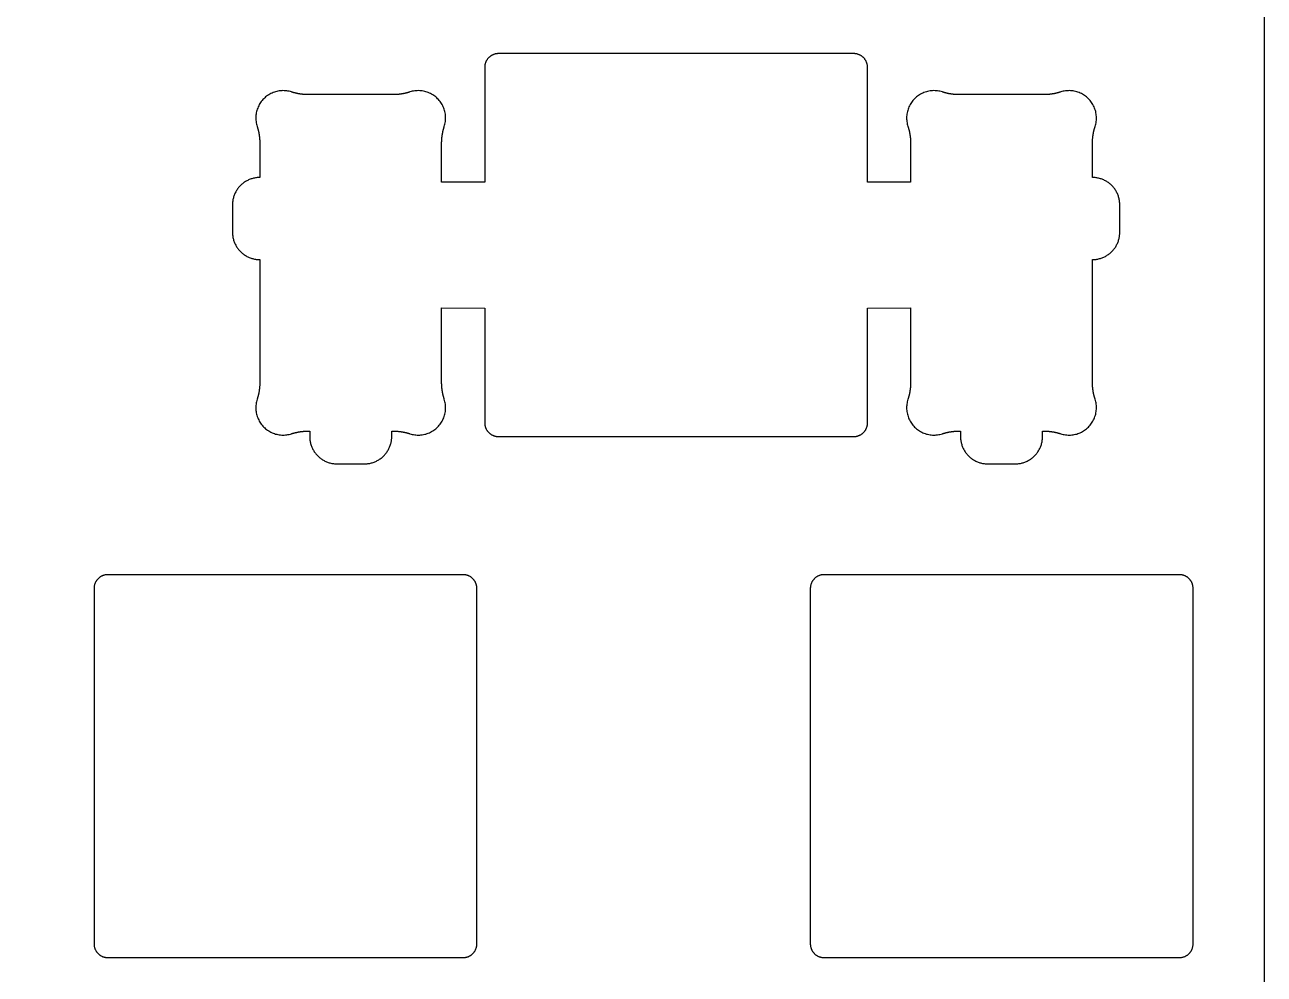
# Model space of a CAD drawing. Header units: millimetres. Extents: x 0 to 286, y 1 to 106.
# Drawn here: x 240.57 to 285.9, y 27.11 to 61.82 of the extents above; entities that cross this region are included whole.
import ezdxf

# ---------------------------------------------------------------- set-up
doc = ezdxf.new("R2010")
doc.units = ezdxf.units.MM

msp = doc.modelspace()

# ---------------------------------------------------------------- linework, layer by layer
msp.add_lwpolyline([(285.9, 99.9158), (285.8999, 7.5692, -0.414213), (283.8999, 5.5692), (251.7455, 5.5692, 1.000003), (251.7455, 4.0692), (267.4955, 4.0692, -0.414214), (268.4955, 3.0692), (268.4955, 2.0176, -0.414214), (267.4955, 1.0176), (228.4955, 1.0176, -0.414214), (227.4955, 2.0176), (227.4955, 3.0692, -0.414214), (228.4955, 4.0692), (244.2455, 4.0692, 1.000004), (244.2455, 5.5692), (146.7574, 5.5692, 1.000003)], format="xyb")
for points in [[(255.8186, 56.0689), (255.8186, 57.4895), (255.8186, 57.5026), (255.8188, 57.5156), (255.819, 57.5287), (255.8193, 57.5418), (255.8197, 57.5548), (255.8201, 57.5679), (255.8207, 57.581), (255.8213, 57.594), (255.8221, 57.6071), (255.8229, 57.6201), (255.8238, 57.6332), (255.8247, 57.6462), (255.8258, 57.6592), (255.827, 57.6722), (255.8282, 57.6853), (255.8295, 57.6983), (255.8309, 57.7113), (255.8324, 57.7242), (255.834, 57.7372), (255.8357, 57.7502), (255.8374, 57.7631), (255.8392, 57.7761), (255.8411, 57.789), (255.8431, 57.8019), (255.8452, 57.8148), (255.8474, 57.8277), (255.8496, 57.8406), (255.852, 57.8535), (255.8544, 57.8663), (255.8569, 57.8791), (255.8595, 57.892), (255.8622, 57.9048), (255.8649, 57.9175), (255.8678, 57.9303), (255.8707, 57.943), (255.8737, 57.9558), (255.8768, 57.9685), (255.88, 57.9811), (255.8832, 57.9938), (255.8865, 58.0064), (255.89, 58.019), (255.8935, 58.0316), (255.8971, 58.0442), (255.9007, 58.0568), (255.9045, 58.0693), (255.9083, 58.0818), (255.9122, 58.0943), (255.9162, 58.1067), (255.9293, 58.1506), (255.9404, 58.195), (255.9495, 58.2399), (255.9565, 58.2851), (255.9614, 58.3307), (255.9643, 58.3764), (255.965, 58.4222), (255.9636, 58.4679), (255.9602, 58.5136), (255.9546, 58.5591), (255.947, 58.6042), (255.9373, 58.649), (255.9256, 58.6932), (255.9119, 58.7369), (255.8962, 58.7799), (255.8785, 58.8222), (255.8589, 58.8636), (255.8375, 58.904), (255.8142, 58.9435), (255.7891, 58.9818), (255.7623, 59.0189), (255.7338, 59.0548), (255.7038, 59.0893), (255.6721, 59.1224), (255.639, 59.1541), (255.6045, 59.1841), (255.5686, 59.2126), (255.5315, 59.2394), (255.4932, 59.2645), (255.4537, 59.2878), (255.4133, 59.3092), (255.3719, 59.3288), (255.3296, 59.3465), (255.2866, 59.3622), (255.2429, 59.3759), (255.1987, 59.3876), (255.1539, 59.3973), (255.1088, 59.4049), (255.0633, 59.4105), (255.0176, 59.4139), (254.9719, 59.4153), (254.9261, 59.4146), (254.8804, 59.4117), (254.8348, 59.4068), (254.7896, 59.3998), (254.7447, 59.3907), (254.7003, 59.3796), (254.6564, 59.3665), (254.644, 59.3625), (254.6315, 59.3586), (254.619, 59.3548), (254.6065, 59.351), (254.5939, 59.3474), (254.5813, 59.3438), (254.5687, 59.3403), (254.5561, 59.3368), (254.5435, 59.3335), (254.5308, 59.3303), (254.5182, 59.3271), (254.5055, 59.324), (254.4927, 59.321), (254.48, 59.3181), (254.4672, 59.3152), (254.4545, 59.3125), (254.4417, 59.3098), (254.4288, 59.3072), (254.416, 59.3047), (254.4032, 59.3023), (254.3903, 59.2999), (254.3774, 59.2977), (254.3645, 59.2955), (254.3516, 59.2934), (254.3387, 59.2914), (254.3258, 59.2895), (254.3128, 59.2877), (254.2999, 59.286), (254.2869, 59.2843), (254.2739, 59.2827), (254.261, 59.2812), (254.248, 59.2798), (254.235, 59.2785), (254.2219, 59.2773), (254.2089, 59.2761), (254.1959, 59.275), (254.1829, 59.2741), (254.1698, 59.2732), (254.1568, 59.2724), (254.1437, 59.2716), (254.1307, 59.271), (254.1176, 59.2704), (254.1045, 59.27), (254.0915, 59.2696), (254.0784, 59.2693), (254.0653, 59.2691), (254.0523, 59.2689), (254.0392, 59.2689), (250.948, 59.2689), (250.9349, 59.2689), (250.9219, 59.2691), (250.9088, 59.2693), (250.8957, 59.2696), (250.8827, 59.27), (250.8696, 59.2704), (250.8565, 59.271), (250.8435, 59.2716), (250.8304, 59.2724), (250.8174, 59.2732), (250.8043, 59.2741), (250.7913, 59.275), (250.7783, 59.2761), (250.7653, 59.2773), (250.7522, 59.2785), (250.7392, 59.2798), (250.7262, 59.2812), (250.7133, 59.2827), (250.7003, 59.2843), (250.6873, 59.286), (250.6744, 59.2877), (250.6614, 59.2895), (250.6485, 59.2914), (250.6356, 59.2934), (250.6227, 59.2955), (250.6098, 59.2977), (250.5969, 59.2999), (250.584, 59.3023), (250.5712, 59.3047), (250.5584, 59.3072), (250.5455, 59.3098), (250.5327, 59.3125), (250.52, 59.3152), (250.5072, 59.3181), (250.4945, 59.321), (250.4817, 59.324), (250.469, 59.3271), (250.4564, 59.3303), (250.4437, 59.3335), (250.4311, 59.3368), (250.4185, 59.3403), (250.4059, 59.3438), (250.3933, 59.3474), (250.3807, 59.351), (250.3682, 59.3548), (250.3557, 59.3586), (250.3432, 59.3625), (250.3308, 59.3665), (250.2869, 59.3796), (250.2425, 59.3907), (250.1976, 59.3998), (250.1524, 59.4068), (250.1068, 59.4117), (250.0611, 59.4146), (250.0153, 59.4153), (249.9696, 59.4139), (249.9239, 59.4105), (249.8784, 59.4049), (249.8333, 59.3973), (249.7885, 59.3876), (249.7443, 59.3759), (249.7006, 59.3622), (249.6576, 59.3465), (249.6153, 59.3288), (249.5739, 59.3092), (249.5335, 59.2878), (249.494, 59.2645), (249.4557, 59.2394), (249.4186, 59.2126), (249.3827, 59.1841), (249.3482, 59.1541), (249.3151, 59.1224), (249.2834, 59.0893), (249.2534, 59.0548), (249.2249, 59.0189), (249.1981, 58.9818), (249.173, 58.9435), (249.1497, 58.904), (249.1283, 58.8636), (249.1087, 58.8222), (249.091, 58.7799), (249.0753, 58.7369), (249.0616, 58.6932), (249.0499, 58.649), (249.0402, 58.6042), (249.0326, 58.5591), (249.027, 58.5136), (249.0236, 58.4679), (249.0222, 58.4222), (249.0229, 58.3764), (249.0258, 58.3307), (249.0307, 58.2851), (249.0377, 58.2399), (249.0468, 58.195), (249.0579, 58.1506), (249.071, 58.1067), (249.075, 58.0943), (249.0789, 58.0818), (249.0827, 58.0693), (249.0865, 58.0568), (249.0901, 58.0442), (249.0937, 58.0316), (249.0972, 58.019), (249.1007, 58.0064), (249.104, 57.9938), (249.1072, 57.9811), (249.1104, 57.9685), (249.1135, 57.9558), (249.1165, 57.943), (249.1194, 57.9303), (249.1223, 57.9175), (249.125, 57.9048), (249.1277, 57.892), (249.1303, 57.8791), (249.1328, 57.8663), (249.1352, 57.8535), (249.1376, 57.8406), (249.1398, 57.8277), (249.142, 57.8148), (249.1441, 57.8019), (249.1461, 57.789), (249.148, 57.7761), (249.1498, 57.7631), (249.1515, 57.7502), (249.1532, 57.7372), (249.1548, 57.7242), (249.1563, 57.7113), (249.1577, 57.6983), (249.159, 57.6853), (249.1602, 57.6722), (249.1614, 57.6592), (249.1625, 57.6462), (249.1634, 57.6332), (249.1643, 57.6201), (249.1651, 57.6071), (249.1659, 57.594), (249.1665, 57.581), (249.1671, 57.5679), (249.1675, 57.5548), (249.1679, 57.5418), (249.1682, 57.5287), (249.1684, 57.5156), (249.1686, 57.5026), (249.1686, 57.4895), (249.1686, 56.2389), (249.1359, 56.2384), (249.1032, 56.2368), (249.0706, 56.2341), (249.0381, 56.2303), (249.0057, 56.2255), (248.9735, 56.2197), (248.9415, 56.2128), (248.9098, 56.2048), (248.8783, 56.1958), (248.8472, 56.1858), (248.8163, 56.1748), (248.7859, 56.1628), (248.7559, 56.1498), (248.7263, 56.1358), (248.6972, 56.1208), (248.6686, 56.1049), (248.6405, 56.0881), (248.613, 56.0704), (248.5861, 56.0517), (248.5598, 56.0323), (248.5342, 56.0119), (248.5093, 55.9907), (248.485, 55.9688), (248.4615, 55.946), (248.4387, 55.9225), (248.4168, 55.8982), (248.3956, 55.8733), (248.3752, 55.8477), (248.3558, 55.8214), (248.3371, 55.7945), (248.3194, 55.767), (248.3026, 55.7389), (248.2867, 55.7103), (248.2717, 55.6812), (248.2577, 55.6516), (248.2447, 55.6216), (248.2327, 55.5912), (248.2217, 55.5603), (248.2117, 55.5292), (248.2027, 55.4977), (248.1947, 55.466), (248.1878, 55.434), (248.182, 55.4018), (248.1772, 55.3694), (248.1734, 55.3369), (248.1707, 55.3043), (248.1691, 55.2716), (248.1686, 55.2389), (248.1686, 54.2389), (248.1691, 54.2062), (248.1707, 54.1735), (248.1734, 54.1409), (248.1772, 54.1084), (248.182, 54.076), (248.1878, 54.0438), (248.1947, 54.0118), (248.2027, 53.9801), (248.2117, 53.9486), (248.2217, 53.9175), (248.2327, 53.8866), (248.2447, 53.8562), (248.2577, 53.8262), (248.2717, 53.7966), (248.2867, 53.7675), (248.3026, 53.7389), (248.3194, 53.7108), (248.3371, 53.6833), (248.3558, 53.6564), (248.3752, 53.6301), (248.3956, 53.6045), (248.4168, 53.5796), (248.4387, 53.5553), (248.4615, 53.5318), (248.485, 53.509), (248.5093, 53.4871), (248.5342, 53.4659), (248.5598, 53.4455), (248.5861, 53.4261), (248.613, 53.4074), (248.6405, 53.3897), (248.6686, 53.3729), (248.6972, 53.357), (248.7263, 53.342), (248.7559, 53.328), (248.7859, 53.315), (248.8163, 53.303), (248.8472, 53.292), (248.8783, 53.282), (248.9098, 53.273), (248.9415, 53.265), (248.9735, 53.2581), (249.0057, 53.2523), (249.0381, 53.2475), (249.0706, 53.2437), (249.1032, 53.241), (249.1359, 53.2394), (249.1686, 53.2389), (249.1686, 48.7483), (249.1686, 48.7352), (249.1684, 48.7222), (249.1682, 48.7091), (249.1679, 48.696), (249.1675, 48.683), (249.1671, 48.6699), (249.1665, 48.6568), (249.1659, 48.6438), (249.1651, 48.6307), (249.1643, 48.6177), (249.1634, 48.6046), (249.1625, 48.5916), (249.1614, 48.5786), (249.1602, 48.5656), (249.159, 48.5525), (249.1577, 48.5395), (249.1563, 48.5265), (249.1548, 48.5136), (249.1532, 48.5006), (249.1515, 48.4876), (249.1498, 48.4747), (249.148, 48.4617), (249.1461, 48.4488), (249.1441, 48.4359), (249.142, 48.423), (249.1398, 48.4101), (249.1376, 48.3972), (249.1352, 48.3843), (249.1328, 48.3715), (249.1303, 48.3587), (249.1277, 48.3458), (249.125, 48.333), (249.1223, 48.3203), (249.1194, 48.3075), (249.1165, 48.2948), (249.1135, 48.282), (249.1104, 48.2693), (249.1072, 48.2567), (249.104, 48.244), (249.1007, 48.2314), (249.0972, 48.2188), (249.0937, 48.2062), (249.0901, 48.1936), (249.0865, 48.181), (249.0827, 48.1685), (249.0789, 48.156), (249.075, 48.1435), (249.071, 48.1311), (249.0579, 48.0872), (249.0468, 48.0428), (249.0377, 47.9979), (249.0307, 47.9527), (249.0258, 47.9071), (249.0229, 47.8614), (249.0222, 47.8156), (249.0236, 47.7699), (249.027, 47.7242), (249.0326, 47.6787), (249.0402, 47.6336), (249.0499, 47.5888), (249.0616, 47.5446), (249.0753, 47.5009), (249.091, 47.4579), (249.1087, 47.4156), (249.1283, 47.3742), (249.1497, 47.3338), (249.173, 47.2943), (249.1981, 47.256), (249.2249, 47.2189), (249.2534, 47.183), (249.2834, 47.1485), (249.3151, 47.1154), (249.3482, 47.0837), (249.3827, 47.0537), (249.4186, 47.0252), (249.4557, 46.9984), (249.494, 46.9733), (249.5335, 46.95), (249.5739, 46.9286), (249.6153, 46.909), (249.6576, 46.8913), (249.7006, 46.8756), (249.7443, 46.8619), (249.7885, 46.8502), (249.8333, 46.8405), (249.8784, 46.8329), (249.9239, 46.8273), (249.9696, 46.8239), (250.0153, 46.8225), (250.0611, 46.8232), (250.1068, 46.8261), (250.1524, 46.831), (250.1976, 46.838), (250.2425, 46.8471), (250.2869, 46.8582), (250.3308, 46.8713), (250.3432, 46.8753), (250.3557, 46.8792), (250.3682, 46.883), (250.3807, 46.8868), (250.3933, 46.8904), (250.4059, 46.894), (250.4185, 46.8975), (250.4311, 46.901), (250.4437, 46.9043), (250.4564, 46.9075), (250.469, 46.9107), (250.4817, 46.9138), (250.4945, 46.9168), (250.5072, 46.9197), (250.52, 46.9226), (250.5327, 46.9253), (250.5455, 46.928), (250.5584, 46.9306), (250.5712, 46.9331), (250.584, 46.9355), (250.5969, 46.9379), (250.6098, 46.9401), (250.6227, 46.9423), (250.6356, 46.9444), (250.6485, 46.9464), (250.6614, 46.9483), (250.6744, 46.9501), (250.6873, 46.9518), (250.7003, 46.9535), (250.7133, 46.9551), (250.7262, 46.9566), (250.7392, 46.958), (250.7522, 46.9593), (250.7653, 46.9605), (250.7783, 46.9617), (250.7913, 46.9628), (250.8043, 46.9637), (250.8174, 46.9646), (250.8304, 46.9654), (250.8435, 46.9662), (250.8565, 46.9668), (250.8696, 46.9674), (250.8827, 46.9678), (250.8957, 46.9682), (250.9088, 46.9685), (250.9219, 46.9687), (250.9349, 46.9689), (250.948, 46.9689), (250.9936, 46.9689), (250.9936, 46.7689), (250.9941, 46.7362), (250.9957, 46.7035), (250.9984, 46.6709), (251.0022, 46.6384), (251.007, 46.606), (251.0128, 46.5738), (251.0197, 46.5418), (251.0277, 46.5101), (251.0367, 46.4786), (251.0467, 46.4475), (251.0577, 46.4166), (251.0697, 46.3862), (251.0827, 46.3562), (251.0967, 46.3266), (251.1117, 46.2975), (251.1276, 46.2689), (251.1444, 46.2408), (251.1621, 46.2133), (251.1808, 46.1864), (251.2002, 46.1601), (251.2206, 46.1345), (251.2418, 46.1096), (251.2637, 46.0853), (251.2865, 46.0618), (251.31, 46.039), (251.3343, 46.0171), (251.3592, 45.9959), (251.3848, 45.9755), (251.4111, 45.9561), (251.438, 45.9374), (251.4655, 45.9197), (251.4936, 45.9029), (251.5222, 45.887), (251.5513, 45.872), (251.5809, 45.858), (251.6109, 45.845), (251.6413, 45.833), (251.6722, 45.822), (251.7033, 45.812), (251.7348, 45.803), (251.7665, 45.795), (251.7985, 45.7881), (251.8307, 45.7823), (251.8631, 45.7775), (251.8956, 45.7737), (251.9282, 45.771), (251.9609, 45.7694), (251.9936, 45.7689), (252.9936, 45.7689), (253.0263, 45.7694), (253.059, 45.771), (253.0916, 45.7737), (253.1241, 45.7775), (253.1565, 45.7823), (253.1887, 45.7881), (253.2207, 45.795), (253.2524, 45.803), (253.2839, 45.812), (253.315, 45.822), (253.3459, 45.833), (253.3763, 45.845), (253.4063, 45.858), (253.4359, 45.872), (253.465, 45.887), (253.4936, 45.9029), (253.5217, 45.9197), (253.5492, 45.9374), (253.5761, 45.9561), (253.6024, 45.9755), (253.628, 45.9959), (253.6529, 46.0171), (253.6772, 46.039), (253.7007, 46.0618), (253.7235, 46.0853), (253.7454, 46.1096), (253.7666, 46.1345), (253.787, 46.1601), (253.8064, 46.1864), (253.8251, 46.2133), (253.8428, 46.2408), (253.8596, 46.2689), (253.8755, 46.2975), (253.8905, 46.3266), (253.9045, 46.3562), (253.9175, 46.3862), (253.9295, 46.4166), (253.9405, 46.4475), (253.9505, 46.4786), (253.9595, 46.5101), (253.9675, 46.5418), (253.9744, 46.5738), (253.9802, 46.606), (253.985, 46.6384), (253.9888, 46.6709), (253.9915, 46.7035), (253.9931, 46.7362), (253.9936, 46.7689), (253.9936, 46.9689), (254.0392, 46.9689), (254.0523, 46.9689), (254.0653, 46.9687), (254.0784, 46.9685), (254.0915, 46.9682), (254.1045, 46.9678), (254.1176, 46.9674), (254.1307, 46.9668), (254.1437, 46.9662), (254.1568, 46.9654), (254.1698, 46.9646), (254.1829, 46.9637), (254.1959, 46.9628), (254.2089, 46.9617), (254.2219, 46.9605), (254.235, 46.9593), (254.248, 46.958), (254.261, 46.9566), (254.2739, 46.9551), (254.2869, 46.9535), (254.2999, 46.9518), (254.3128, 46.9501), (254.3258, 46.9483), (254.3387, 46.9464), (254.3516, 46.9444), (254.3645, 46.9423), (254.3774, 46.9401), (254.3903, 46.9379), (254.4032, 46.9355), (254.416, 46.9331), (254.4288, 46.9306), (254.4417, 46.928), (254.4545, 46.9253), (254.4672, 46.9226), (254.48, 46.9197), (254.4927, 46.9168), (254.5055, 46.9138), (254.5182, 46.9107), (254.5308, 46.9075), (254.5435, 46.9043), (254.5561, 46.901), (254.5687, 46.8975), (254.5813, 46.894), (254.5939, 46.8904), (254.6065, 46.8868), (254.619, 46.883), (254.6315, 46.8792), (254.644, 46.8753), (254.6564, 46.8713), (254.7003, 46.8582), (254.7447, 46.8471), (254.7896, 46.838), (254.8348, 46.831), (254.8804, 46.8261), (254.9261, 46.8232), (254.9719, 46.8225), (255.0176, 46.8239), (255.0633, 46.8273), (255.1088, 46.8329), (255.1539, 46.8405), (255.1987, 46.8502), (255.2429, 46.8619), (255.2866, 46.8756), (255.3296, 46.8913), (255.3719, 46.909), (255.4133, 46.9286), (255.4537, 46.95), (255.4932, 46.9733), (255.5315, 46.9984), (255.5686, 47.0252), (255.6045, 47.0537), (255.639, 47.0837), (255.6721, 47.1154), (255.7038, 47.1485), (255.7338, 47.183), (255.7623, 47.2189), (255.7891, 47.256), (255.8142, 47.2943), (255.8375, 47.3338), (255.8589, 47.3742), (255.8785, 47.4156), (255.8962, 47.4579), (255.9119, 47.5009), (255.9256, 47.5446), (255.9373, 47.5888), (255.947, 47.6336), (255.9546, 47.6787), (255.9602, 47.7242), (255.9636, 47.7699), (255.965, 47.8156), (255.9643, 47.8614), (255.9614, 47.9071), (255.9565, 47.9527), (255.9495, 47.9979), (255.9404, 48.0428), (255.9293, 48.0872), (255.9162, 48.1311), (255.9122, 48.1435), (255.9083, 48.156), (255.9045, 48.1685), (255.9007, 48.181), (255.8971, 48.1936), (255.8935, 48.2062), (255.89, 48.2188), (255.8865, 48.2314), (255.8832, 48.244), (255.88, 48.2567), (255.8768, 48.2693), (255.8737, 48.282), (255.8707, 48.2948), (255.8678, 48.3075), (255.8649, 48.3203), (255.8622, 48.333), (255.8595, 48.3458), (255.8569, 48.3587), (255.8544, 48.3715), (255.852, 48.3843), (255.8496, 48.3972), (255.8474, 48.4101), (255.8452, 48.423), (255.8431, 48.4359), (255.8411, 48.4488), (255.8392, 48.4617), (255.8374, 48.4747), (255.8357, 48.4876), (255.834, 48.5006), (255.8324, 48.5136), (255.8309, 48.5265), (255.8295, 48.5395), (255.8282, 48.5525), (255.827, 48.5656), (255.8258, 48.5786), (255.8247, 48.5916), (255.8238, 48.6046), (255.8229, 48.6177), (255.8221, 48.6307), (255.8213, 48.6438), (255.8207, 48.6568), (255.8201, 48.6699), (255.8197, 48.683), (255.8193, 48.696), (255.819, 48.7091), (255.8188, 48.7222), (255.8186, 48.7352), (255.8186, 48.7483), (255.8186, 51.4689), (257.394, 51.4686), (257.394, 47.2695), (257.3943, 47.2531), (257.3951, 47.2368), (257.3964, 47.2205), (257.3983, 47.2042), (257.4007, 47.1881), (257.4036, 47.172), (257.4071, 47.156), (257.411, 47.1401), (257.4155, 47.1244), (257.4205, 47.1088), (257.426, 47.0934), (257.4321, 47.0782), (257.4386, 47.0631), (257.4456, 47.0484), (257.453, 47.0338), (257.461, 47.0195), (257.4694, 47.0055), (257.4783, 46.9917), (257.4876, 46.9783), (257.4973, 46.9651), (257.5075, 46.9523), (257.5181, 46.9398), (257.5291, 46.9277), (257.5404, 46.9159), (257.5522, 46.9046), (257.5643, 46.8936), (257.5768, 46.883), (257.5896, 46.8728), (257.6028, 46.8631), (257.6162, 46.8538), (257.63, 46.8449), (257.644, 46.8365), (257.6583, 46.8285), (257.6729, 46.8211), (257.6876, 46.8141), (257.7027, 46.8076), (257.7179, 46.8015), (257.7333, 46.796), (257.7489, 46.791), (257.7646, 46.7865), (257.7805, 46.7826), (257.7965, 46.7791), (257.8126, 46.7762), (257.8287, 46.7738), (257.845, 46.7719), (257.8613, 46.7706), (257.8776, 46.7698), (257.894, 46.7695), (270.893, 46.7696), (270.9094, 46.7699), (270.9257, 46.7707), (270.942, 46.772), (270.9583, 46.7739), (270.9744, 46.7763), (270.9905, 46.7792), (271.0065, 46.7827), (271.0224, 46.7866), (271.0381, 46.7911), (271.0537, 46.7961), (271.0691, 46.8016), (271.0843, 46.8077), (271.0994, 46.8142), (271.1141, 46.8212), (271.1287, 46.8286), (271.143, 46.8366), (271.157, 46.845), (271.1708, 46.8539), (271.1842, 46.8632), (271.1974, 46.8729), (271.2102, 46.8831), (271.2227, 46.8937), (271.2348, 46.9047), (271.2466, 46.916), (271.2579, 46.9278), (271.2689, 46.9399), (271.2795, 46.9524), (271.2897, 46.9652), (271.2994, 46.9784), (271.3087, 46.9918), (271.3176, 47.0056), (271.326, 47.0196), (271.334, 47.0339), (271.3414, 47.0485), (271.3484, 47.0632), (271.3549, 47.0783), (271.361, 47.0935), (271.3665, 47.1089), (271.3715, 47.1245), (271.376, 47.1402), (271.3799, 47.1561), (271.3834, 47.1721), (271.3863, 47.1882), (271.3887, 47.2043), (271.3906, 47.2206), (271.3919, 47.2369), (271.3927, 47.2532), (271.393, 47.2696), (271.393, 51.4686), (272.9686, 51.4689), (272.9686, 48.7483), (272.9686, 48.7352), (272.9684, 48.7222), (272.9682, 48.7091), (272.9679, 48.696), (272.9675, 48.683), (272.9671, 48.6699), (272.9665, 48.6568), (272.9659, 48.6438), (272.9651, 48.6307), (272.9643, 48.6177), (272.9634, 48.6046), (272.9625, 48.5916), (272.9614, 48.5786), (272.9602, 48.5656), (272.959, 48.5525), (272.9577, 48.5395), (272.9563, 48.5265), (272.9548, 48.5136), (272.9532, 48.5006), (272.9515, 48.4876), (272.9498, 48.4747), (272.948, 48.4617), (272.9461, 48.4488), (272.9441, 48.4359), (272.942, 48.423), (272.9398, 48.4101), (272.9376, 48.3972), (272.9352, 48.3843), (272.9328, 48.3715), (272.9303, 48.3587), (272.9277, 48.3458), (272.925, 48.333), (272.9223, 48.3203), (272.9194, 48.3075), (272.9165, 48.2948), (272.9135, 48.282), (272.9104, 48.2693), (272.9072, 48.2567), (272.904, 48.244), (272.9007, 48.2314), (272.8972, 48.2188), (272.8937, 48.2062), (272.8901, 48.1936), (272.8865, 48.181), (272.8827, 48.1685), (272.8789, 48.156), (272.875, 48.1435), (272.871, 48.1311), (272.8579, 48.0872), (272.8468, 48.0428), (272.8377, 47.9979), (272.8307, 47.9527), (272.8258, 47.9071), (272.8229, 47.8614), (272.8222, 47.8156), (272.8236, 47.7699), (272.827, 47.7242), (272.8326, 47.6787), (272.8402, 47.6336), (272.8499, 47.5888), (272.8616, 47.5446), (272.8753, 47.5009), (272.891, 47.4579), (272.9087, 47.4156), (272.9283, 47.3742), (272.9497, 47.3338), (272.973, 47.2943), (272.9981, 47.256), (273.0249, 47.2189), (273.0534, 47.183), (273.0834, 47.1485), (273.1151, 47.1154), (273.1482, 47.0837), (273.1827, 47.0537), (273.2186, 47.0252), (273.2557, 46.9984), (273.294, 46.9733), (273.3335, 46.95), (273.3739, 46.9286), (273.4153, 46.909), (273.4576, 46.8913), (273.5006, 46.8756), (273.5443, 46.8619), (273.5885, 46.8502), (273.6333, 46.8405), (273.6784, 46.8329), (273.7239, 46.8273), (273.7696, 46.8239), (273.8153, 46.8225), (273.8611, 46.8232), (273.9068, 46.8261), (273.9524, 46.831), (273.9976, 46.838), (274.0425, 46.8471), (274.0869, 46.8582), (274.1308, 46.8713), (274.1432, 46.8753), (274.1557, 46.8792), (274.1682, 46.883), (274.1807, 46.8868), (274.1933, 46.8904), (274.2059, 46.894), (274.2185, 46.8975), (274.2311, 46.901), (274.2437, 46.9043), (274.2564, 46.9075), (274.269, 46.9107), (274.2817, 46.9138), (274.2945, 46.9168), (274.3072, 46.9197), (274.32, 46.9226), (274.3327, 46.9253), (274.3455, 46.928), (274.3584, 46.9306), (274.3712, 46.9331), (274.384, 46.9355), (274.3969, 46.9379), (274.4098, 46.9401), (274.4227, 46.9423), (274.4356, 46.9444), (274.4485, 46.9464), (274.4614, 46.9483), (274.4744, 46.9501), (274.4873, 46.9518), (274.5003, 46.9535), (274.5133, 46.9551), (274.5262, 46.9566), (274.5392, 46.958), (274.5522, 46.9593), (274.5653, 46.9605), (274.5783, 46.9617), (274.5913, 46.9628), (274.6043, 46.9637), (274.6174, 46.9646), (274.6304, 46.9654), (274.6435, 46.9662), (274.6565, 46.9668), (274.6696, 46.9674), (274.6827, 46.9678), (274.6957, 46.9682), (274.7088, 46.9685), (274.7219, 46.9687), (274.7349, 46.9689), (274.748, 46.9689), (274.7936, 46.9689), (274.7936, 46.7689), (274.7941, 46.7362), (274.7957, 46.7035), (274.7984, 46.6709), (274.8022, 46.6384), (274.807, 46.606), (274.8128, 46.5738), (274.8197, 46.5418), (274.8277, 46.5101), (274.8367, 46.4786), (274.8467, 46.4475), (274.8577, 46.4166), (274.8697, 46.3862), (274.8827, 46.3562), (274.8967, 46.3266), (274.9117, 46.2975), (274.9276, 46.2689), (274.9444, 46.2408), (274.9621, 46.2133), (274.9808, 46.1864), (275.0002, 46.1601), (275.0206, 46.1345), (275.0418, 46.1096), (275.0637, 46.0853), (275.0865, 46.0618), (275.11, 46.039), (275.1343, 46.0171), (275.1592, 45.9959), (275.1848, 45.9755), (275.2111, 45.9561), (275.238, 45.9374), (275.2655, 45.9197), (275.2936, 45.9029), (275.3222, 45.887), (275.3513, 45.872), (275.3809, 45.858), (275.4109, 45.845), (275.4413, 45.833), (275.4722, 45.822), (275.5033, 45.812), (275.5348, 45.803), (275.5665, 45.795), (275.5985, 45.7881), (275.6307, 45.7823), (275.6631, 45.7775), (275.6956, 45.7737), (275.7282, 45.771), (275.7609, 45.7694), (275.7936, 45.7689), (276.7936, 45.7689), (276.8263, 45.7694), (276.859, 45.771), (276.8916, 45.7737), (276.9241, 45.7775), (276.9565, 45.7823), (276.9887, 45.7881), (277.0207, 45.795), (277.0524, 45.803), (277.0839, 45.812), (277.115, 45.822), (277.1459, 45.833), (277.1763, 45.845), (277.2063, 45.858), (277.2359, 45.872), (277.265, 45.887), (277.2936, 45.9029), (277.3217, 45.9197), (277.3492, 45.9374), (277.3761, 45.9561), (277.4024, 45.9755), (277.428, 45.9959), (277.4529, 46.0171), (277.4772, 46.039), (277.5007, 46.0618), (277.5235, 46.0853), (277.5454, 46.1096), (277.5666, 46.1345), (277.587, 46.1601), (277.6064, 46.1864), (277.6251, 46.2133), (277.6428, 46.2408), (277.6596, 46.2689), (277.6755, 46.2975), (277.6905, 46.3266), (277.7045, 46.3562), (277.7175, 46.3862), (277.7295, 46.4166), (277.7405, 46.4475), (277.7505, 46.4786), (277.7595, 46.5101), (277.7675, 46.5418), (277.7744, 46.5738), (277.7802, 46.606), (277.785, 46.6384), (277.7888, 46.6709), (277.7915, 46.7035), (277.7931, 46.7362), (277.7936, 46.7689), (277.7936, 46.9689), (277.8392, 46.9689), (277.8523, 46.9689), (277.8653, 46.9687), (277.8784, 46.9685), (277.8915, 46.9682), (277.9045, 46.9678), (277.9176, 46.9674), (277.9307, 46.9668), (277.9437, 46.9662), (277.9568, 46.9654), (277.9698, 46.9646), (277.9829, 46.9637), (277.9959, 46.9628), (278.0089, 46.9617), (278.0219, 46.9605), (278.035, 46.9593), (278.048, 46.958), (278.061, 46.9566), (278.0739, 46.9551), (278.0869, 46.9535), (278.0999, 46.9518), (278.1128, 46.9501), (278.1258, 46.9483), (278.1387, 46.9464), (278.1516, 46.9444), (278.1645, 46.9423), (278.1774, 46.9401), (278.1903, 46.9379), (278.2032, 46.9355), (278.216, 46.9331), (278.2288, 46.9306), (278.2417, 46.928), (278.2545, 46.9253), (278.2672, 46.9226), (278.28, 46.9197), (278.2927, 46.9168), (278.3055, 46.9138), (278.3182, 46.9107), (278.3308, 46.9075), (278.3435, 46.9043), (278.3561, 46.901), (278.3687, 46.8975), (278.3813, 46.894), (278.3939, 46.8904), (278.4065, 46.8868), (278.419, 46.883), (278.4315, 46.8792), (278.444, 46.8753), (278.4564, 46.8713), (278.5003, 46.8582), (278.5447, 46.8471), (278.5896, 46.838), (278.6348, 46.831), (278.6804, 46.8261), (278.7261, 46.8232), (278.7719, 46.8225), (278.8176, 46.8239), (278.8633, 46.8273), (278.9088, 46.8329), (278.9539, 46.8405), (278.9987, 46.8502), (279.0429, 46.8619), (279.0866, 46.8756), (279.1296, 46.8913), (279.1719, 46.909), (279.2133, 46.9286), (279.2537, 46.95), (279.2932, 46.9733), (279.3315, 46.9984), (279.3686, 47.0252), (279.4045, 47.0537), (279.439, 47.0837), (279.4721, 47.1154), (279.5038, 47.1485), (279.5338, 47.183), (279.5623, 47.2189), (279.5891, 47.256), (279.6142, 47.2943), (279.6375, 47.3338), (279.6589, 47.3742), (279.6785, 47.4156), (279.6962, 47.4579), (279.7119, 47.5009), (279.7256, 47.5446), (279.7373, 47.5888), (279.747, 47.6336), (279.7546, 47.6787), (279.7602, 47.7242), (279.7636, 47.7699), (279.765, 47.8156), (279.7643, 47.8614), (279.7614, 47.9071), (279.7565, 47.9527), (279.7495, 47.9979), (279.7404, 48.0428), (279.7293, 48.0872), (279.7162, 48.1311), (279.7122, 48.1435), (279.7083, 48.156), (279.7045, 48.1685), (279.7007, 48.181), (279.6971, 48.1936), (279.6935, 48.2062), (279.69, 48.2188), (279.6865, 48.2314), (279.6832, 48.244), (279.68, 48.2567), (279.6768, 48.2693), (279.6737, 48.282), (279.6707, 48.2948), (279.6678, 48.3075), (279.6649, 48.3203), (279.6622, 48.333), (279.6595, 48.3458), (279.6569, 48.3587), (279.6544, 48.3715), (279.652, 48.3843), (279.6496, 48.3972), (279.6474, 48.4101), (279.6452, 48.423), (279.6431, 48.4359), (279.6411, 48.4488), (279.6392, 48.4617), (279.6374, 48.4747), (279.6357, 48.4876), (279.634, 48.5006), (279.6324, 48.5136), (279.6309, 48.5265), (279.6295, 48.5395), (279.6282, 48.5525), (279.627, 48.5656), (279.6258, 48.5786), (279.6247, 48.5916), (279.6238, 48.6046), (279.6229, 48.6177), (279.6221, 48.6307), (279.6213, 48.6438), (279.6207, 48.6568), (279.6201, 48.6699), (279.6197, 48.683), (279.6193, 48.696), (279.619, 48.7091), (279.6188, 48.7222), (279.6186, 48.7352), (279.6186, 48.7483), (279.6186, 53.2389), (279.6513, 53.2394), (279.684, 53.241), (279.7166, 53.2437), (279.7491, 53.2475), (279.7815, 53.2523), (279.8137, 53.2581), (279.8457, 53.265), (279.8774, 53.273), (279.9089, 53.282), (279.94, 53.292), (279.9709, 53.303), (280.0013, 53.315), (280.0313, 53.328), (280.0609, 53.342), (280.09, 53.357), (280.1186, 53.3729), (280.1467, 53.3897), (280.1742, 53.4074), (280.2011, 53.4261), (280.2274, 53.4455), (280.253, 53.4659), (280.2779, 53.4871), (280.3022, 53.509), (280.3257, 53.5318), (280.3485, 53.5553), (280.3704, 53.5796), (280.3916, 53.6045), (280.412, 53.6301), (280.4314, 53.6564), (280.4501, 53.6833), (280.4678, 53.7108), (280.4846, 53.7389), (280.5005, 53.7675), (280.5155, 53.7966), (280.5295, 53.8262), (280.5425, 53.8562), (280.5545, 53.8866), (280.5655, 53.9175), (280.5755, 53.9486), (280.5845, 53.9801), (280.5925, 54.0118), (280.5994, 54.0438), (280.6052, 54.076), (280.61, 54.1084), (280.6138, 54.1409), (280.6165, 54.1735), (280.6181, 54.2062), (280.6186, 54.2389), (280.6186, 55.2389), (280.6181, 55.2716), (280.6165, 55.3043), (280.6138, 55.3369), (280.61, 55.3694), (280.6052, 55.4018), (280.5994, 55.434), (280.5925, 55.466), (280.5845, 55.4977), (280.5755, 55.5292), (280.5655, 55.5603), (280.5545, 55.5912), (280.5425, 55.6216), (280.5295, 55.6516), (280.5155, 55.6812), (280.5005, 55.7103), (280.4846, 55.7389), (280.4678, 55.767), (280.4501, 55.7945), (280.4314, 55.8214), (280.412, 55.8477), (280.3916, 55.8733), (280.3704, 55.8982), (280.3485, 55.9225), (280.3257, 55.946), (280.3022, 55.9688), (280.2779, 55.9907), (280.253, 56.0119), (280.2274, 56.0323), (280.2011, 56.0517), (280.1742, 56.0704), (280.1467, 56.0881), (280.1186, 56.1049), (280.09, 56.1208), (280.0609, 56.1358), (280.0313, 56.1498), (280.0013, 56.1628), (279.9709, 56.1748), (279.94, 56.1858), (279.9089, 56.1958), (279.8774, 56.2048), (279.8457, 56.2128), (279.8137, 56.2197), (279.7815, 56.2255), (279.7491, 56.2303), (279.7166, 56.2341), (279.684, 56.2368), (279.6513, 56.2384), (279.6186, 56.2389), (279.6186, 57.4895), (279.6186, 57.5026), (279.6188, 57.5156), (279.619, 57.5287), (279.6193, 57.5418), (279.6197, 57.5548), (279.6201, 57.5679), (279.6207, 57.581), (279.6213, 57.594), (279.6221, 57.6071), (279.6229, 57.6201), (279.6238, 57.6332), (279.6247, 57.6462), (279.6258, 57.6592), (279.627, 57.6722), (279.6282, 57.6853), (279.6295, 57.6983), (279.6309, 57.7113), (279.6324, 57.7242), (279.634, 57.7372), (279.6357, 57.7502), (279.6374, 57.7631), (279.6392, 57.7761), (279.6411, 57.789), (279.6431, 57.8019), (279.6452, 57.8148), (279.6474, 57.8277), (279.6496, 57.8406), (279.652, 57.8535), (279.6544, 57.8663), (279.6569, 57.8791), (279.6595, 57.892), (279.6622, 57.9048), (279.6649, 57.9175), (279.6678, 57.9303), (279.6707, 57.943), (279.6737, 57.9558), (279.6768, 57.9685), (279.68, 57.9811), (279.6832, 57.9938), (279.6865, 58.0064), (279.69, 58.019), (279.6935, 58.0316), (279.6971, 58.0442), (279.7007, 58.0568), (279.7045, 58.0693), (279.7083, 58.0818), (279.7122, 58.0943), (279.7162, 58.1067), (279.7293, 58.1506), (279.7404, 58.195), (279.7495, 58.2399), (279.7565, 58.2851), (279.7614, 58.3307), (279.7643, 58.3764), (279.765, 58.4222), (279.7636, 58.4679), (279.7602, 58.5136), (279.7546, 58.5591), (279.747, 58.6042), (279.7373, 58.649), (279.7256, 58.6932), (279.7119, 58.7369), (279.6962, 58.7799), (279.6785, 58.8222), (279.6589, 58.8636), (279.6375, 58.904), (279.6142, 58.9435), (279.5891, 58.9818), (279.5623, 59.0189), (279.5338, 59.0548), (279.5038, 59.0893), (279.4721, 59.1224), (279.439, 59.1541), (279.4045, 59.1841), (279.3686, 59.2126), (279.3315, 59.2394), (279.2932, 59.2645), (279.2537, 59.2878), (279.2133, 59.3092), (279.1719, 59.3288), (279.1296, 59.3465), (279.0866, 59.3622), (279.0429, 59.3759), (278.9987, 59.3876), (278.9539, 59.3973), (278.9088, 59.4049), (278.8633, 59.4105), (278.8176, 59.4139), (278.7719, 59.4153), (278.7261, 59.4146), (278.6804, 59.4117), (278.6348, 59.4068), (278.5896, 59.3998), (278.5447, 59.3907), (278.5003, 59.3796), (278.4564, 59.3665), (278.444, 59.3625), (278.4315, 59.3586), (278.419, 59.3548), (278.4065, 59.351), (278.3939, 59.3474), (278.3813, 59.3438), (278.3687, 59.3403), (278.3561, 59.3368), (278.3435, 59.3335), (278.3308, 59.3303), (278.3182, 59.3271), (278.3055, 59.324), (278.2927, 59.321), (278.28, 59.3181), (278.2672, 59.3152), (278.2545, 59.3125), (278.2417, 59.3098), (278.2288, 59.3072), (278.216, 59.3047), (278.2032, 59.3023), (278.1903, 59.2999), (278.1774, 59.2977), (278.1645, 59.2955), (278.1516, 59.2934), (278.1387, 59.2914), (278.1258, 59.2895), (278.1128, 59.2877), (278.0999, 59.286), (278.0869, 59.2843), (278.0739, 59.2827), (278.061, 59.2812), (278.048, 59.2798), (278.035, 59.2785), (278.0219, 59.2773), (278.0089, 59.2761), (277.9959, 59.275), (277.9829, 59.2741), (277.9698, 59.2732), (277.9568, 59.2724), (277.9437, 59.2716), (277.9307, 59.271), (277.9176, 59.2704), (277.9045, 59.27), (277.8915, 59.2696), (277.8784, 59.2693), (277.8653, 59.2691), (277.8523, 59.2689), (277.8392, 59.2689), (274.748, 59.2689), (274.7349, 59.2689), (274.7219, 59.2691), (274.7088, 59.2693), (274.6957, 59.2696), (274.6827, 59.27), (274.6696, 59.2704), (274.6565, 59.271), (274.6435, 59.2716), (274.6304, 59.2724), (274.6174, 59.2732), (274.6043, 59.2741), (274.5913, 59.275), (274.5783, 59.2761), (274.5653, 59.2773), (274.5522, 59.2785), (274.5392, 59.2798), (274.5262, 59.2812), (274.5133, 59.2827), (274.5003, 59.2843), (274.4873, 59.286), (274.4744, 59.2877), (274.4614, 59.2895), (274.4485, 59.2914), (274.4356, 59.2934), (274.4227, 59.2955), (274.4098, 59.2977), (274.3969, 59.2999), (274.384, 59.3023), (274.3712, 59.3047), (274.3584, 59.3072), (274.3455, 59.3098), (274.3327, 59.3125), (274.32, 59.3152), (274.3072, 59.3181), (274.2945, 59.321), (274.2817, 59.324), (274.269, 59.3271), (274.2564, 59.3303), (274.2437, 59.3335), (274.2311, 59.3368), (274.2185, 59.3403), (274.2059, 59.3438), (274.1933, 59.3474), (274.1807, 59.351), (274.1682, 59.3548), (274.1557, 59.3586), (274.1432, 59.3625), (274.1308, 59.3665), (274.0869, 59.3796), (274.0425, 59.3907), (273.9976, 59.3998), (273.9524, 59.4068), (273.9068, 59.4117), (273.8611, 59.4146), (273.8153, 59.4153), (273.7696, 59.4139), (273.7239, 59.4105), (273.6784, 59.4049), (273.6333, 59.3973), (273.5885, 59.3876), (273.5443, 59.3759), (273.5006, 59.3622), (273.4576, 59.3465), (273.4153, 59.3288), (273.3739, 59.3092), (273.3335, 59.2878), (273.294, 59.2645), (273.2557, 59.2394), (273.2186, 59.2126), (273.1827, 59.1841), (273.1482, 59.1541), (273.1151, 59.1224), (273.0834, 59.0893), (273.0534, 59.0548), (273.0249, 59.0189), (272.9981, 58.9818), (272.973, 58.9435), (272.9497, 58.904), (272.9283, 58.8636), (272.9087, 58.8222), (272.891, 58.7799), (272.8753, 58.7369), (272.8616, 58.6932), (272.8499, 58.649), (272.8402, 58.6042), (272.8326, 58.5591), (272.827, 58.5136), (272.8236, 58.4679), (272.8222, 58.4222), (272.8229, 58.3764), (272.8258, 58.3307), (272.8307, 58.2851), (272.8377, 58.2399), (272.8468, 58.195), (272.8579, 58.1506), (272.871, 58.1067), (272.875, 58.0943), (272.8789, 58.0818), (272.8827, 58.0693), (272.8865, 58.0568), (272.8901, 58.0442), (272.8937, 58.0316), (272.8972, 58.019), (272.9007, 58.0064), (272.904, 57.9938), (272.9072, 57.9811), (272.9104, 57.9685), (272.9135, 57.9558), (272.9165, 57.943), (272.9194, 57.9303), (272.9223, 57.9175), (272.925, 57.9048), (272.9277, 57.892), (272.9303, 57.8791), (272.9328, 57.8663), (272.9352, 57.8535), (272.9376, 57.8406), (272.9398, 57.8277), (272.942, 57.8148), (272.9441, 57.8019), (272.9461, 57.789), (272.948, 57.7761), (272.9498, 57.7631), (272.9515, 57.7502), (272.9532, 57.7372), (272.9548, 57.7242), (272.9563, 57.7113), (272.9577, 57.6983), (272.959, 57.6853), (272.9602, 57.6722), (272.9614, 57.6592), (272.9625, 57.6462), (272.9634, 57.6332), (272.9643, 57.6201), (272.9651, 57.6071), (272.9659, 57.594), (272.9665, 57.581), (272.9671, 57.5679), (272.9675, 57.5548), (272.9679, 57.5418), (272.9682, 57.5287), (272.9684, 57.5156), (272.9686, 57.5026), (272.9686, 57.4895), (272.9686, 56.0689), (271.393, 56.0685), (271.393, 60.2689), (271.3927, 60.2853), (271.3919, 60.3016), (271.3906, 60.3179), (271.3887, 60.3342), (271.3863, 60.3503), (271.3834, 60.3664), (271.3799, 60.3824), (271.376, 60.3983), (271.3715, 60.414), (271.3665, 60.4296), (271.361, 60.445), (271.3549, 60.4602), (271.3484, 60.4753), (271.3414, 60.49), (271.334, 60.5046), (271.326, 60.5189), (271.3176, 60.5329), (271.3087, 60.5467), (271.2994, 60.5601), (271.2897, 60.5733), (271.2795, 60.5861), (271.2689, 60.5986), (271.2579, 60.6107), (271.2466, 60.6225), (271.2348, 60.6338), (271.2227, 60.6448), (271.2102, 60.6554), (271.1974, 60.6656), (271.1842, 60.6753), (271.1708, 60.6846), (271.157, 60.6935), (271.143, 60.7019), (271.1287, 60.7099), (271.1141, 60.7173), (271.0994, 60.7243), (271.0843, 60.7308), (271.0691, 60.7369), (271.0537, 60.7424), (271.0381, 60.7474), (271.0224, 60.7519), (271.0065, 60.7558), (270.9905, 60.7593), (270.9744, 60.7622), (270.9583, 60.7646), (270.942, 60.7665), (270.9257, 60.7678), (270.9094, 60.7686), (270.893, 60.7689), (257.894, 60.7689), (257.8776, 60.7686), (257.8613, 60.7678), (257.845, 60.7665), (257.8287, 60.7646), (257.8126, 60.7622), (257.7965, 60.7593), (257.7805, 60.7558), (257.7646, 60.7519), (257.7489, 60.7474), (257.7333, 60.7424), (257.7179, 60.7369), (257.7027, 60.7308), (257.6876, 60.7243), (257.6729, 60.7173), (257.6583, 60.7099), (257.644, 60.7019), (257.63, 60.6935), (257.6162, 60.6846), (257.6028, 60.6753), (257.5896, 60.6656), (257.5768, 60.6554), (257.5643, 60.6448), (257.5522, 60.6338), (257.5404, 60.6225), (257.5291, 60.6107), (257.5181, 60.5986), (257.5075, 60.5861), (257.4973, 60.5733), (257.4876, 60.5601), (257.4783, 60.5467), (257.4694, 60.5329), (257.461, 60.5189), (257.453, 60.5046), (257.4456, 60.49), (257.4386, 60.4753), (257.4321, 60.4602), (257.426, 60.445), (257.4205, 60.4296), (257.4155, 60.414), (257.411, 60.3983), (257.4071, 60.3824), (257.4036, 60.3664), (257.4007, 60.3503), (257.3983, 60.3342), (257.3964, 60.3179), (257.3951, 60.3016), (257.3943, 60.2853), (257.394, 60.2689), (257.394, 56.0685)], [(257.1069, 28.2191), (257.1069, 41.2184), (257.1066, 41.2348), (257.1058, 41.2511), (257.1045, 41.2674), (257.1026, 41.2837), (257.1002, 41.2998), (257.0973, 41.3159), (257.0938, 41.3319), (257.0899, 41.3478), (257.0854, 41.3635), (257.0804, 41.3791), (257.0749, 41.3945), (257.0688, 41.4097), (257.0623, 41.4248), (257.0553, 41.4395), (257.0479, 41.4541), (257.0399, 41.4684), (257.0315, 41.4824), (257.0226, 41.4962), (257.0133, 41.5096), (257.0036, 41.5228), (256.9934, 41.5356), (256.9828, 41.5481), (256.9718, 41.5602), (256.9605, 41.572), (256.9487, 41.5833), (256.9366, 41.5943), (256.9241, 41.6049), (256.9113, 41.6151), (256.8981, 41.6248), (256.8847, 41.6341), (256.8709, 41.643), (256.8569, 41.6514), (256.8426, 41.6594), (256.828, 41.6668), (256.8133, 41.6738), (256.7982, 41.6803), (256.783, 41.6864), (256.7676, 41.6919), (256.752, 41.6969), (256.7363, 41.7014), (256.7204, 41.7053), (256.7044, 41.7088), (256.6883, 41.7117), (256.6722, 41.7141), (256.6559, 41.716), (256.6396, 41.7173), (256.6233, 41.7181), (256.6069, 41.7184), (243.6079, 41.7184), (243.5915, 41.7181), (243.5752, 41.7173), (243.5589, 41.716), (243.5426, 41.7141), (243.5265, 41.7117), (243.5104, 41.7088), (243.4944, 41.7053), (243.4785, 41.7014), (243.4628, 41.6969), (243.4472, 41.6919), (243.4318, 41.6864), (243.4166, 41.6803), (243.4015, 41.6738), (243.3868, 41.6668), (243.3722, 41.6594), (243.3579, 41.6514), (243.3439, 41.643), (243.3301, 41.6341), (243.3167, 41.6248), (243.3035, 41.6151), (243.2907, 41.6049), (243.2782, 41.5943), (243.2661, 41.5833), (243.2543, 41.572), (243.243, 41.5602), (243.232, 41.5481), (243.2214, 41.5356), (243.2112, 41.5228), (243.2015, 41.5096), (243.1922, 41.4962), (243.1833, 41.4824), (243.1749, 41.4684), (243.1669, 41.4541), (243.1595, 41.4395), (243.1525, 41.4248), (243.146, 41.4097), (243.1399, 41.3945), (243.1344, 41.3791), (243.1294, 41.3635), (243.1249, 41.3478), (243.121, 41.3319), (243.1175, 41.3159), (243.1146, 41.2998), (243.1122, 41.2837), (243.1103, 41.2674), (243.109, 41.2511), (243.1082, 41.2348), (243.1079, 41.2184), (243.1079, 28.2189), (243.1082, 28.2025), (243.109, 28.1862), (243.1103, 28.1699), (243.1122, 28.1536), (243.1146, 28.1375), (243.1175, 28.1214), (243.121, 28.1054), (243.1249, 28.0895), (243.1294, 28.0738), (243.1344, 28.0582), (243.1399, 28.0428), (243.146, 28.0276), (243.1525, 28.0125), (243.1595, 27.9978), (243.1669, 27.9832), (243.1749, 27.9689), (243.1833, 27.9549), (243.1922, 27.9411), (243.2015, 27.9277), (243.2112, 27.9145), (243.2214, 27.9017), (243.232, 27.8892), (243.243, 27.8771), (243.2543, 27.8653), (243.2661, 27.854), (243.2782, 27.843), (243.2907, 27.8324), (243.3035, 27.8222), (243.3167, 27.8125), (243.3301, 27.8032), (243.3439, 27.7943), (243.3579, 27.7859), (243.3722, 27.7779), (243.3868, 27.7705), (243.4015, 27.7635), (243.4166, 27.757), (243.4318, 27.7509), (243.4472, 27.7454), (243.4628, 27.7404), (243.4785, 27.7359), (243.4944, 27.732), (243.5104, 27.7285), (243.5265, 27.7256), (243.5426, 27.7232), (243.5589, 27.7213), (243.5752, 27.72), (243.5915, 27.7192), (243.6079, 27.7189), (256.6069, 27.7191), (256.6233, 27.7194), (256.6396, 27.7202), (256.6559, 27.7215), (256.6722, 27.7234), (256.6883, 27.7258), (256.7044, 27.7287), (256.7204, 27.7322), (256.7363, 27.7361), (256.752, 27.7406), (256.7676, 27.7456), (256.783, 27.7511), (256.7982, 27.7572), (256.8133, 27.7637), (256.828, 27.7707), (256.8426, 27.7781), (256.8569, 27.7861), (256.8709, 27.7945), (256.8847, 27.8034), (256.8981, 27.8127), (256.9113, 27.8224), (256.9241, 27.8326), (256.9366, 27.8432), (256.9487, 27.8542), (256.9605, 27.8655), (256.9718, 27.8773), (256.9828, 27.8894), (256.9934, 27.9019), (257.0036, 27.9147), (257.0133, 27.9279), (257.0226, 27.9413), (257.0315, 27.9551), (257.0399, 27.9691), (257.0479, 27.9834), (257.0553, 27.998), (257.0623, 28.0127), (257.0688, 28.0278), (257.0749, 28.043), (257.0804, 28.0584), (257.0854, 28.074), (257.0899, 28.0897), (257.0938, 28.1056), (257.0973, 28.1216), (257.1002, 28.1377), (257.1026, 28.1538), (257.1045, 28.1701), (257.1058, 28.1864), (257.1066, 28.2027)], [(283.2998, 28.2192), (283.2998, 41.2184), (283.2995, 41.2348), (283.2987, 41.2511), (283.2974, 41.2674), (283.2955, 41.2837), (283.2931, 41.2998), (283.2902, 41.3159), (283.2867, 41.3319), (283.2828, 41.3478), (283.2783, 41.3635), (283.2733, 41.3791), (283.2678, 41.3945), (283.2617, 41.4097), (283.2552, 41.4248), (283.2482, 41.4395), (283.2408, 41.4541), (283.2328, 41.4684), (283.2244, 41.4824), (283.2155, 41.4962), (283.2062, 41.5096), (283.1965, 41.5228), (283.1863, 41.5356), (283.1757, 41.5481), (283.1647, 41.5602), (283.1534, 41.572), (283.1416, 41.5833), (283.1295, 41.5943), (283.117, 41.6049), (283.1042, 41.6151), (283.091, 41.6248), (283.0776, 41.6341), (283.0638, 41.643), (283.0498, 41.6514), (283.0355, 41.6594), (283.0209, 41.6668), (283.0062, 41.6738), (282.9911, 41.6803), (282.9759, 41.6864), (282.9605, 41.6919), (282.9449, 41.6969), (282.9292, 41.7014), (282.9133, 41.7053), (282.8973, 41.7088), (282.8812, 41.7117), (282.8651, 41.7141), (282.8488, 41.716), (282.8325, 41.7173), (282.8162, 41.7181), (282.7998, 41.7184), (269.8009, 41.7184), (269.7845, 41.7181), (269.7682, 41.7173), (269.7519, 41.716), (269.7356, 41.7141), (269.7195, 41.7117), (269.7034, 41.7088), (269.6874, 41.7053), (269.6715, 41.7014), (269.6558, 41.6969), (269.6402, 41.6919), (269.6248, 41.6864), (269.6096, 41.6803), (269.5945, 41.6738), (269.5798, 41.6668), (269.5652, 41.6594), (269.5509, 41.6514), (269.5369, 41.643), (269.5231, 41.6341), (269.5097, 41.6248), (269.4965, 41.6151), (269.4837, 41.6049), (269.4712, 41.5943), (269.4591, 41.5833), (269.4473, 41.572), (269.436, 41.5602), (269.425, 41.5481), (269.4144, 41.5356), (269.4042, 41.5228), (269.3945, 41.5096), (269.3852, 41.4962), (269.3763, 41.4824), (269.3679, 41.4684), (269.3599, 41.4541), (269.3525, 41.4395), (269.3455, 41.4248), (269.339, 41.4097), (269.3329, 41.3945), (269.3274, 41.3791), (269.3224, 41.3635), (269.3179, 41.3478), (269.314, 41.3319), (269.3105, 41.3159), (269.3076, 41.2998), (269.3052, 41.2837), (269.3033, 41.2674), (269.302, 41.2511), (269.3012, 41.2348), (269.3009, 41.2184), (269.3009, 28.219), (269.3012, 28.2026), (269.302, 28.1863), (269.3033, 28.17), (269.3052, 28.1537), (269.3076, 28.1376), (269.3105, 28.1215), (269.314, 28.1055), (269.3179, 28.0896), (269.3224, 28.0739), (269.3274, 28.0583), (269.3329, 28.0429), (269.339, 28.0277), (269.3455, 28.0126), (269.3525, 27.9979), (269.3599, 27.9833), (269.3679, 27.969), (269.3763, 27.955), (269.3852, 27.9412), (269.3945, 27.9278), (269.4042, 27.9146), (269.4144, 27.9018), (269.425, 27.8893), (269.436, 27.8772), (269.4473, 27.8654), (269.4591, 27.8541), (269.4712, 27.8431), (269.4837, 27.8325), (269.4965, 27.8223), (269.5097, 27.8126), (269.5231, 27.8033), (269.5369, 27.7944), (269.5509, 27.786), (269.5652, 27.778), (269.5798, 27.7706), (269.5945, 27.7636), (269.6096, 27.7571), (269.6248, 27.751), (269.6402, 27.7455), (269.6558, 27.7405), (269.6715, 27.736), (269.6874, 27.7321), (269.7034, 27.7286), (269.7195, 27.7257), (269.7356, 27.7233), (269.7519, 27.7214), (269.7682, 27.7201), (269.7845, 27.7193), (269.8009, 27.719), (282.7999, 27.7192), (282.8163, 27.7195), (282.8326, 27.7203), (282.8489, 27.7216), (282.8652, 27.7235), (282.8813, 27.7259), (282.8974, 27.7288), (282.9134, 27.7323), (282.9293, 27.7362), (282.945, 27.7407), (282.9606, 27.7457), (282.976, 27.7513), (282.9912, 27.7573), (283.0062, 27.7638), (283.021, 27.7708), (283.0356, 27.7783), (283.0499, 27.7862), (283.0639, 27.7946), (283.0776, 27.8035), (283.0911, 27.8128), (283.1042, 27.8225), (283.1171, 27.8327), (283.1295, 27.8433), (283.1416, 27.8543), (283.1534, 27.8657), (283.1648, 27.8774), (283.1758, 27.8895), (283.1863, 27.902), (283.1965, 27.9148), (283.2063, 27.928), (283.2156, 27.9414), (283.2244, 27.9552), (283.2328, 27.9692), (283.2408, 27.9835), (283.2483, 27.9981), (283.2553, 28.0129), (283.2618, 28.0279), (283.2678, 28.0431), (283.2733, 28.0585), (283.2783, 28.0741), (283.2828, 28.0898), (283.2868, 28.1057), (283.2902, 28.1217), (283.2931, 28.1378), (283.2955, 28.1539), (283.2974, 28.1702), (283.2987, 28.1865), (283.2995, 28.2028)]]:
    msp.add_lwpolyline(points, close=True)

doc.saveas('drawing.dxf')
